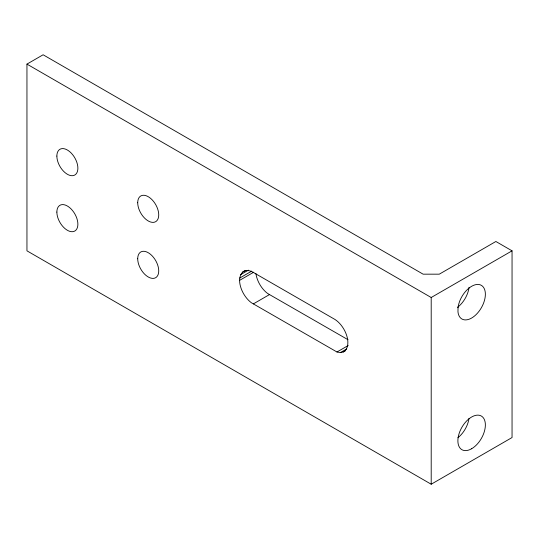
<?xml version="1.0" encoding="UTF-8"?>
<svg xmlns="http://www.w3.org/2000/svg" width="539" height="539" viewBox="0 0 539 539"><rect width="100%" height="100%" fill="white"/><g stroke="black" fill="none" stroke-linecap="round" stroke-linejoin="round"><path stroke-width="0.81" d="M245.346 270.49C240.576 272.148 239.208 277.619 239.68 282.16A19.438 11.225 60 0 0 251.356 302.736L336.976 352.001L340.365 352.594L343.33 351.974L345.438 350.761M343.33 351.974C347.81 349.589 348.295 343.895 347.635 339.395A19.438 11.225 60 0 0 334.962 319.459L253.33 272.438C250.177 270.315 245.683 269.615 242.537 272.114M26.95 64.114L43.12 54.776L423.115 274.169L439.285 274.169L495.88 241.492L512.05 250.83L512.05 437.54L431.2 484.224L26.95 250.83L26.95 64.114L431.2 297.508L512.05 250.83M240.704 274.614L248.432 270.154M239.727 278.043L251.679 271.137M239.7 280.3L253.761 272.188M253.33 303.908L269.5 294.57L348.053 339.738M336.976 352.001L348.221 345.506M340.365 352.594L346.692 348.942M269.5 294.57L267.526 293.405A19.438 11.225 60 0 1 255.931 273.549M431.2 297.508L431.2 484.224M468.997 418.412A19.438 11.225 -60 0 1 457.907 437.742M469.051 287.294A19.438 11.225 -60 0 1 457.638 307.25M458.029 307.722L457.975 311.892A19.438 11.225 -60 0 0 478.841 311.522A19.438 11.225 -60 0 0 479.178 284.552A19.438 11.225 -60 0 0 458.029 307.722M137.714 258.767A14.863 8.584 60 0 0 153.48 278.38A14.863 8.584 60 0 0 153.48 257.359A14.863 8.584 60 0 0 137.714 258.767M137.714 202.752A14.863 8.584 60 0 0 153.48 222.364A14.863 8.584 60 0 0 153.48 201.343A14.863 8.584 60 0 0 137.714 202.752M56.864 156.074A14.863 8.584 60 0 0 72.63 175.687A14.863 8.584 60 0 0 72.63 154.666A14.863 8.584 60 0 0 56.864 156.074M56.864 212.083A14.863 8.584 60 0 0 72.63 231.696A14.863 8.584 60 0 0 72.63 210.675A14.863 8.584 60 0 0 56.864 212.083M471.686 448.711A19.438 11.225 -60 0 0 483.496 418.021A19.438 11.225 -60 0 0 459.693 431.887A19.438 11.225 -60 0 0 471.686 448.711"/></g></svg>
